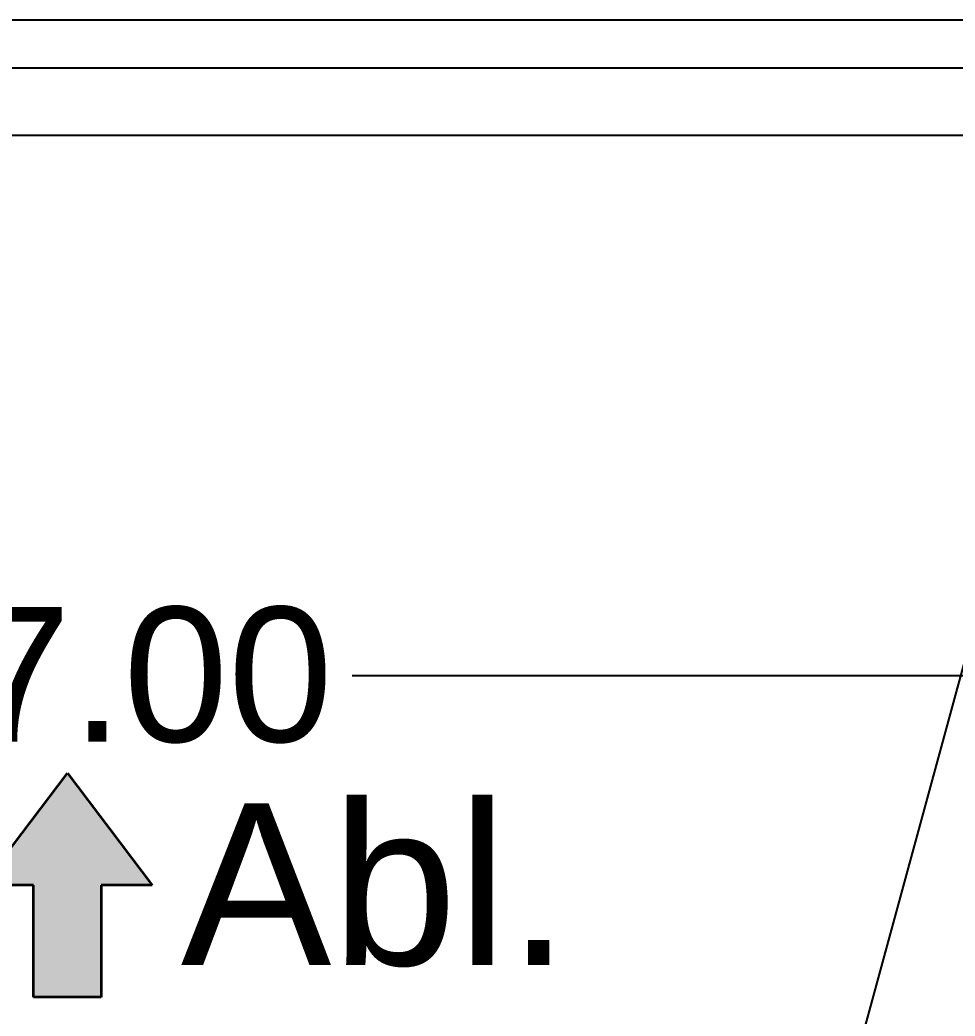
# Model space of a CAD drawing. Extents: x 0 to 756, y -25 to 420.
# Drawn here: x 257.2 to 284.95, y 385.45 to 415 of the extents above; entities that cross this region are included whole.
import ezdxf

# ---------------------------------------------------------------- set-up
doc = ezdxf.new("R2010")
doc.units = 0
doc.layers.get('0').update_dxf_attribs({"lineweight": 25})
doc.layers.add('2L_TEXT', color=7, linetype='Continuous', lineweight=25, true_color=0x3300cc)
doc.layers.add('L_Abluft', color=2, linetype='Continuous', lineweight=35, true_color=0xffff00)
for name, color, linetype, lineweight in [('L_Text', 7, 'Continuous', 25), ('Standard', 7, 'Continuous', 25), ('X_Planrahmen', 7, 'Continuous', 25)]:
    doc.layers.add(name, color=color, linetype=linetype, lineweight=lineweight)
doc.styles.get("Standard").update_dxf_attribs({"font": 'arial.ttf'})

# ---------------------------------------------------------------- blocks, each defined once
blk = doc.blocks.new('Blockreferenz-A0T78P2KOY', base_point=(0, -25))
at = {"layer": 'X_Planrahmen', "color": 0, "linetype": 'ByBlock', "lineweight": -2, "ltscale": 0.25}
blk.add_line((20, 415), (589, 415), dxfattribs=at)
blk = doc.blocks.new('Referenz-A0T78P30OY')
at = {"layer": 'Standard', "color": 0, "lineweight": -2}
for p, q in [((88.607, 413.578), (428.607, 413.578)), ((90.607, 411.578), (426.607, 411.578)), ((267.057, 395.557), (428.607, 395.557))]:
    blk.add_line(p, q, dxfattribs=at)
at = {"layer": 'Standard', "color": 0, "lineweight": -2, "insert": (252.503, 397.589), "char_height": 4, "attachment_point": 1}
blk.add_mtext('{\\fArial;17.00}', dxfattribs=at)
blk = doc.blocks.new('Bauteilbeschriftung-A0T78P6YOY', base_point=(265.707, 324.378))
at = {"color": 0, "linetype": 'ByBlock', "lineweight": -2, "ltscale": 0.25}
blk.add_line((286.257, 399.77), (265.707, 324.378), dxfattribs=at)
blk = doc.blocks.new('MText-A0T78PBGOY', base_point=(261.972, 386.965))
at = {"color": 0, "linetype": 'ByBlock', "lineweight": -2, "ltscale": 0.2, "insert": (261.972, 391.765), "char_height": 4.8, "attachment_point": 1}
blk.add_mtext('{\\fArial;Abl.}', dxfattribs=at)
blk = doc.blocks.new('Blockreferenz-A0T78PBIOY', base_point=(256.088, 386.011))
at = {"color": 0, "linetype": 'ByBlock', "lineweight": -2, "ltscale": 0.35}
for p, q in [((256.088, 389.336), (258.607, 392.661)), ((258.607, 392.661), (261.126, 389.336)), ((257.607, 389.336), (256.088, 389.336)), ((257.607, 386.011), (257.607, 389.336)), ((259.607, 389.336), (259.607, 386.011)), ((261.126, 389.336), (259.607, 389.336)), ((259.607, 386.011), (257.607, 386.011))]:
    blk.add_line(p, q, dxfattribs=at)
for points in [[(256.088, 389.336), (261.126, 389.336), (258.607, 392.661)], [(257.607, 386.011), (259.607, 386.011), (257.607, 389.336)], [(259.607, 386.011), (257.607, 389.336), (259.607, 389.336)]]:
    blk.add_solid(points, dxfattribs=at)

msp = doc.modelspace()

# ---------------------------------------------------------------- block references
at = {"ltscale": 0.25}
msp.add_blockref('Blockreferenz-A0T78P2KOY', (0, -25), dxfattribs=at)
at = {"color": 8, "lineweight": 25, "ltscale": 0.25, "true_color": 0x808080}
msp.add_blockref('Referenz-A0T78P30OY', (0, 0), dxfattribs=at)
at = {"layer": '2L_TEXT', "lineweight": 20, "ltscale": 0.2}
msp.add_blockref('MText-A0T78PBGOY', (261.972, 386.965), dxfattribs=at)
at = {"layer": 'L_Abluft', "ltscale": 0.35}
msp.add_blockref('Blockreferenz-A0T78PBIOY', (256.088, 386.011), dxfattribs=at)
at = {"layer": 'L_Text', "color": 7, "ltscale": 0.25}
msp.add_blockref('Bauteilbeschriftung-A0T78P6YOY', (265.707, 324.378), dxfattribs=at)

doc.saveas('drawing.dxf')
